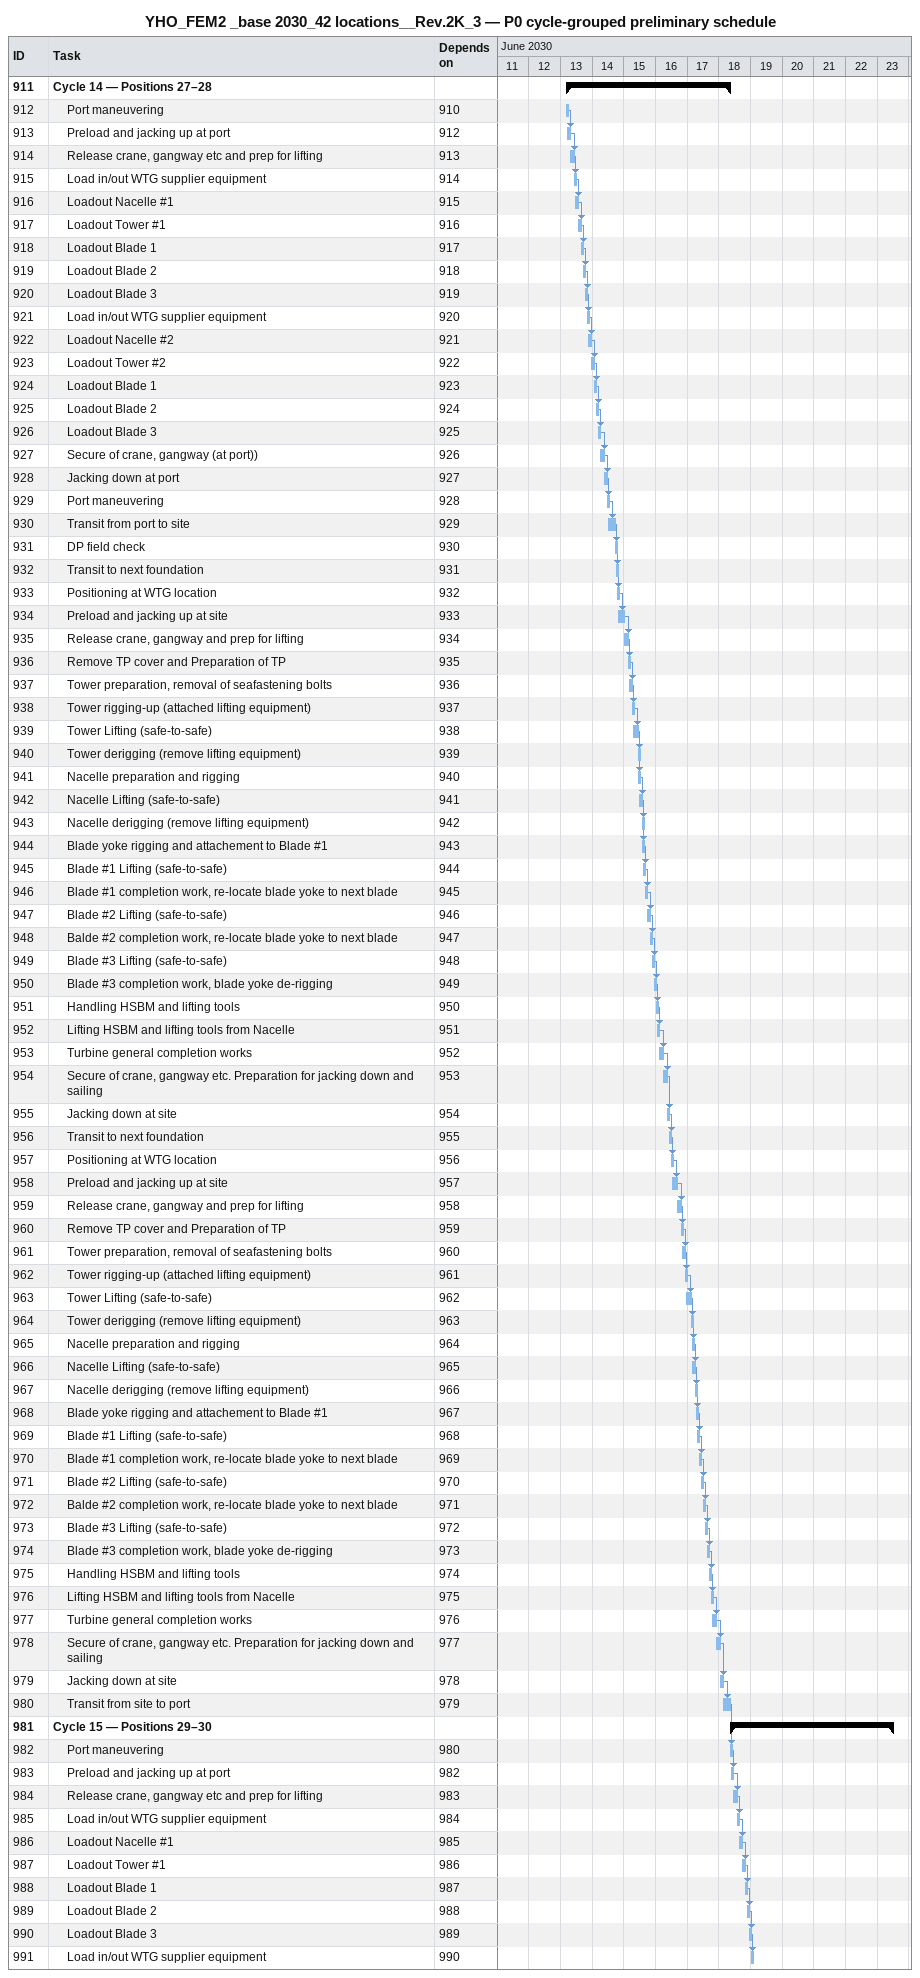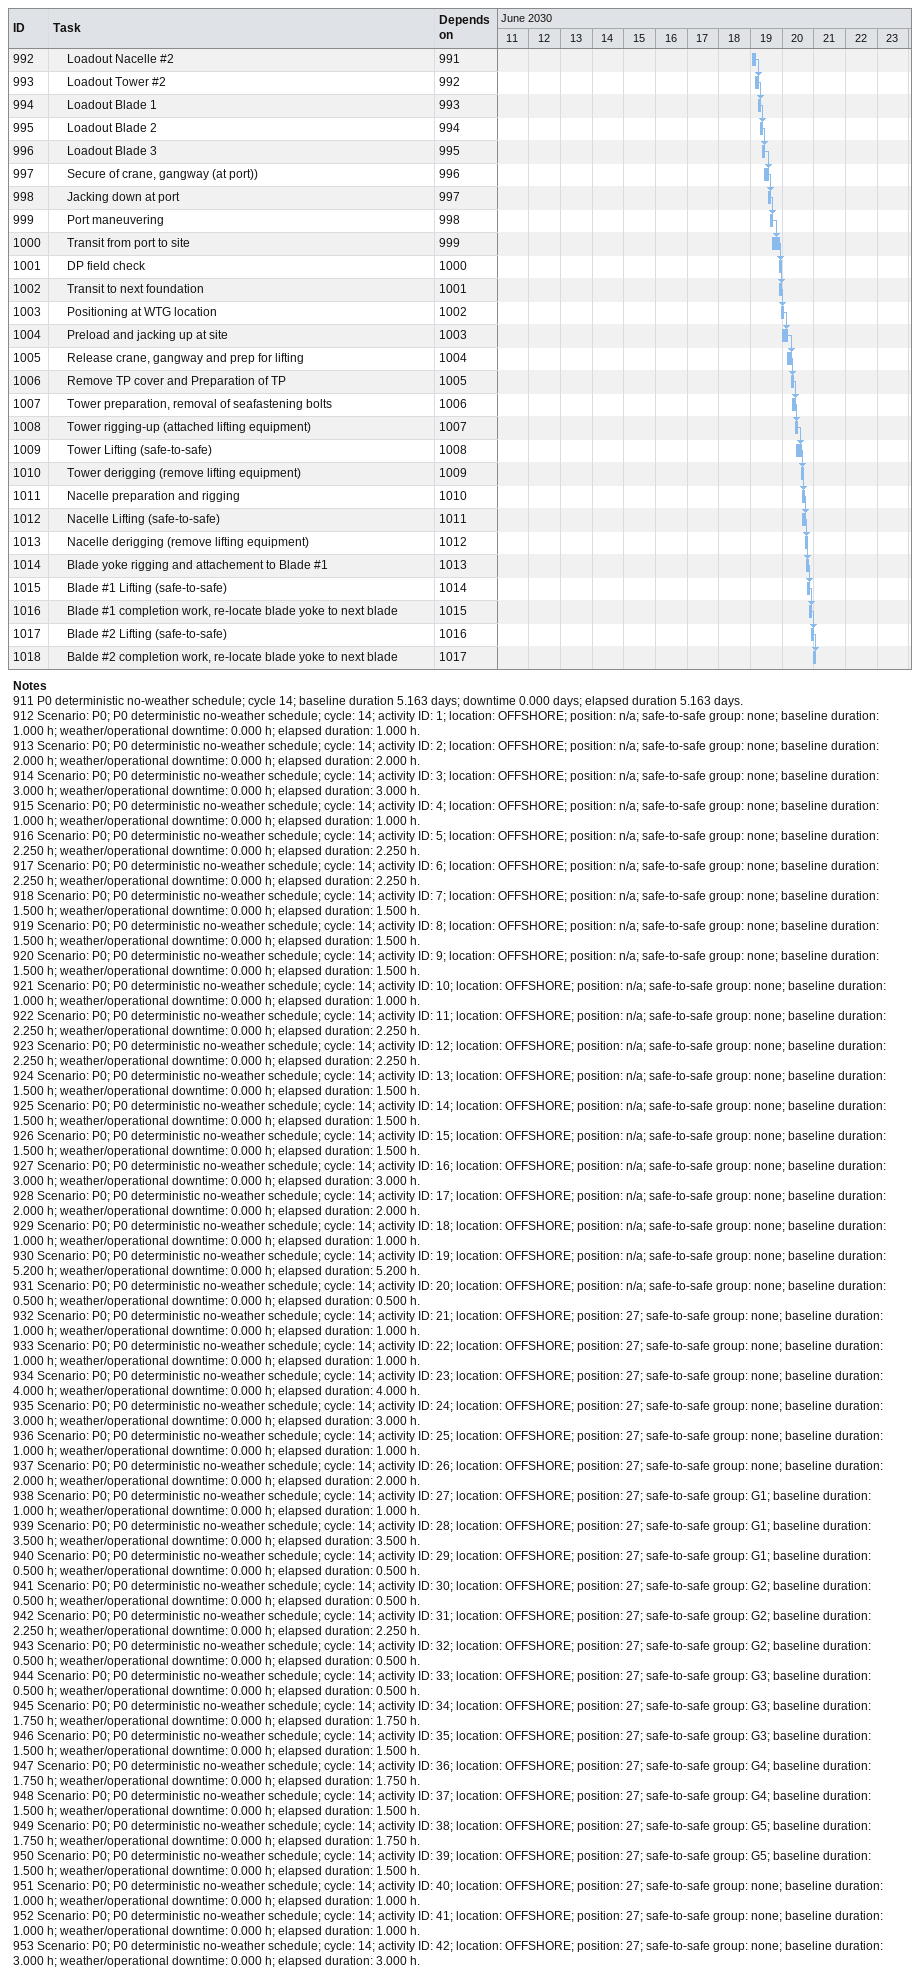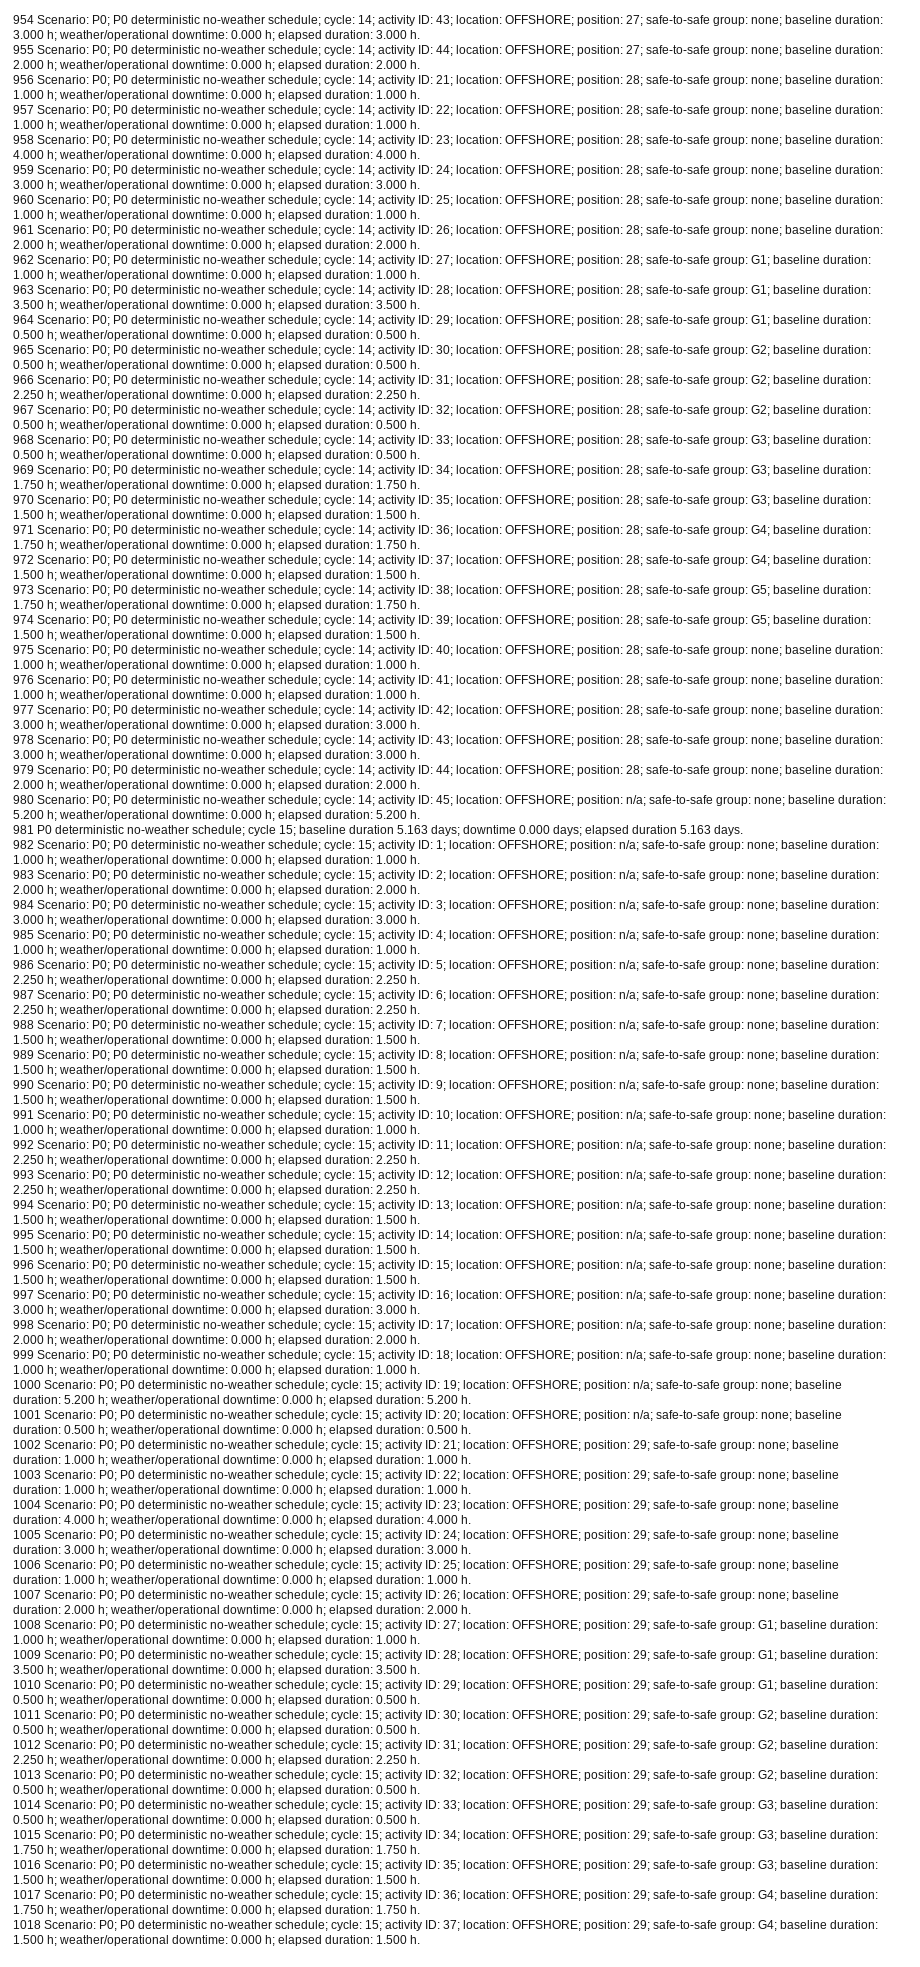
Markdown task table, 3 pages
YHO_FEM2 _base 2030_42 locations__Rev.2K_3 — P0 cycle-grouped preliminary schedule

| ID | Level | Task | Start | Finish | Predecessors |
|---|---|---|---|---|---|
| 911 | 1 | **Cycle 14 — Positions 27–28** | 2030-06-13 | 2030-06-18 |  |
| 912 | 2 | Port maneuvering | 2030-06-13 | 2030-06-13 | 910 |
| 913 | 2 | Preload and jacking up at port | 2030-06-13 | 2030-06-13 | 912 |
| 914 | 2 | Release crane, gangway etc and prep for lifting | 2030-06-13 | 2030-06-13 | 913 |
| 915 | 2 | Load in/out WTG supplier equipment | 2030-06-13 | 2030-06-13 | 914 |
| 916 | 2 | Loadout Nacelle #1 | 2030-06-13 | 2030-06-13 | 915 |
| 917 | 2 | Loadout Tower #1 | 2030-06-13 | 2030-06-13 | 916 |
| 918 | 2 | Loadout Blade 1 | 2030-06-13 | 2030-06-13 | 917 |
| 919 | 2 | Loadout Blade 2 | 2030-06-13 | 2030-06-13 | 918 |
| 920 | 2 | Loadout Blade 3 | 2030-06-13 | 2030-06-13 | 919 |
| 921 | 2 | Load in/out WTG supplier equipment | 2030-06-13 | 2030-06-13 | 920 |
| 922 | 2 | Loadout Nacelle #2 | 2030-06-13 | 2030-06-13 | 921 |
| 923 | 2 | Loadout Tower #2 | 2030-06-13 | 2030-06-14 | 922 |
| 924 | 2 | Loadout Blade 1 | 2030-06-14 | 2030-06-14 | 923 |
| 925 | 2 | Loadout Blade 2 | 2030-06-14 | 2030-06-14 | 924 |
| 926 | 2 | Loadout Blade 3 | 2030-06-14 | 2030-06-14 | 925 |
| 927 | 2 | Secure of crane, gangway (at port)) | 2030-06-14 | 2030-06-14 | 926 |
| 928 | 2 | Jacking down at port | 2030-06-14 | 2030-06-14 | 927 |
| 929 | 2 | Port maneuvering | 2030-06-14 | 2030-06-14 | 928 |
| 930 | 2 | Transit from port to site | 2030-06-14 | 2030-06-14 | 929 |
| 931 | 2 | DP field check | 2030-06-14 | 2030-06-14 | 930 |
| 932 | 2 | Transit to next foundation | 2030-06-14 | 2030-06-14 | 931 |
| 933 | 2 | Positioning at WTG location | 2030-06-14 | 2030-06-14 | 932 |
| 934 | 2 | Preload and jacking up at site | 2030-06-14 | 2030-06-15 | 933 |
| 935 | 2 | Release crane, gangway and prep for lifting | 2030-06-15 | 2030-06-15 | 934 |
| 936 | 2 | Remove TP cover and Preparation of TP | 2030-06-15 | 2030-06-15 | 935 |
| 937 | 2 | Tower preparation, removal of seafastening bolts | 2030-06-15 | 2030-06-15 | 936 |
| 938 | 2 | Tower rigging-up (attached lifting equipment) | 2030-06-15 | 2030-06-15 | 937 |
| 939 | 2 | Tower Lifting (safe-to-safe) | 2030-06-15 | 2030-06-15 | 938 |
| 940 | 2 | Tower derigging (remove lifting equipment) | 2030-06-15 | 2030-06-15 | 939 |
| 941 | 2 | Nacelle preparation and rigging | 2030-06-15 | 2030-06-15 | 940 |
| 942 | 2 | Nacelle Lifting (safe-to-safe) | 2030-06-15 | 2030-06-15 | 941 |
| 943 | 2 | Nacelle derigging (remove lifting equipment) | 2030-06-15 | 2030-06-15 | 942 |
| 944 | 2 | Blade yoke rigging and attachement to Blade #1 | 2030-06-15 | 2030-06-15 | 943 |
| 945 | 2 | Blade #1 Lifting (safe-to-safe) | 2030-06-15 | 2030-06-15 | 944 |
| 946 | 2 | Blade #1 completion work, re-locate blade yoke to next blade | 2030-06-15 | 2030-06-15 | 945 |
| 947 | 2 | Blade #2 Lifting (safe-to-safe) | 2030-06-15 | 2030-06-15 | 946 |
| 948 | 2 | Balde #2 completion work, re-locate blade yoke to next blade | 2030-06-15 | 2030-06-15 | 947 |
| 949 | 2 | Blade #3 Lifting (safe-to-safe) | 2030-06-15 | 2030-06-15 | 948 |
| 950 | 2 | Blade #3 completion work, blade yoke de-rigging | 2030-06-15 | 2030-06-16 | 949 |
| 951 | 2 | Handling HSBM and lifting tools | 2030-06-16 | 2030-06-16 | 950 |
| 952 | 2 | Lifting HSBM and lifting tools from Nacelle | 2030-06-16 | 2030-06-16 | 951 |
| 953 | 2 | Turbine general completion works | 2030-06-16 | 2030-06-16 | 952 |
| 954 | 2 | Secure of crane, gangway etc. Preparation for jacking down and sailing | 2030-06-16 | 2030-06-16 | 953 |
| 955 | 2 | Jacking down at site | 2030-06-16 | 2030-06-16 | 954 |
| 956 | 2 | Transit to next foundation | 2030-06-16 | 2030-06-16 | 955 |
| 957 | 2 | Positioning at WTG location | 2030-06-16 | 2030-06-16 | 956 |
| 958 | 2 | Preload and jacking up at site | 2030-06-16 | 2030-06-16 | 957 |
| 959 | 2 | Release crane, gangway and prep for lifting | 2030-06-16 | 2030-06-16 | 958 |
| 960 | 2 | Remove TP cover and Preparation of TP | 2030-06-16 | 2030-06-16 | 959 |
| 961 | 2 | Tower preparation, removal of seafastening bolts | 2030-06-16 | 2030-06-16 | 960 |
| 962 | 2 | Tower rigging-up (attached lifting equipment) | 2030-06-16 | 2030-06-16 | 961 |
| 963 | 2 | Tower Lifting (safe-to-safe) | 2030-06-16 | 2030-06-17 | 962 |
| 964 | 2 | Tower derigging (remove lifting equipment) | 2030-06-17 | 2030-06-17 | 963 |
| 965 | 2 | Nacelle preparation and rigging | 2030-06-17 | 2030-06-17 | 964 |
| 966 | 2 | Nacelle Lifting (safe-to-safe) | 2030-06-17 | 2030-06-17 | 965 |
| 967 | 2 | Nacelle derigging (remove lifting equipment) | 2030-06-17 | 2030-06-17 | 966 |
| 968 | 2 | Blade yoke rigging and attachement to Blade #1 | 2030-06-17 | 2030-06-17 | 967 |
| 969 | 2 | Blade #1 Lifting (safe-to-safe) | 2030-06-17 | 2030-06-17 | 968 |
| 970 | 2 | Blade #1 completion work, re-locate blade yoke to next blade | 2030-06-17 | 2030-06-17 | 969 |
| 971 | 2 | Blade #2 Lifting (safe-to-safe) | 2030-06-17 | 2030-06-17 | 970 |
| 972 | 2 | Balde #2 completion work, re-locate blade yoke to next blade | 2030-06-17 | 2030-06-17 | 971 |
| 973 | 2 | Blade #3 Lifting (safe-to-safe) | 2030-06-17 | 2030-06-17 | 972 |
| 974 | 2 | Blade #3 completion work, blade yoke de-rigging | 2030-06-17 | 2030-06-17 | 973 |
| 975 | 2 | Handling HSBM and lifting tools | 2030-06-17 | 2030-06-17 | 974 |
| 976 | 2 | Lifting HSBM and lifting tools from Nacelle | 2030-06-17 | 2030-06-17 | 975 |
| 977 | 2 | Turbine general completion works | 2030-06-17 | 2030-06-17 | 976 |
| 978 | 2 | Secure of crane, gangway etc. Preparation for jacking down and sailing | 2030-06-17 | 2030-06-18 | 977 |
| 979 | 2 | Jacking down at site | 2030-06-18 | 2030-06-18 | 978 |
| 980 | 2 | Transit from site to port | 2030-06-18 | 2030-06-18 | 979 |
| 981 | 1 | **Cycle 15 — Positions 29–30** | 2030-06-18 | 2030-06-23 |  |
| 982 | 2 | Port maneuvering | 2030-06-18 | 2030-06-18 | 980 |
| 983 | 2 | Preload and jacking up at port | 2030-06-18 | 2030-06-18 | 982 |
| 984 | 2 | Release crane, gangway etc and prep for lifting | 2030-06-18 | 2030-06-18 | 983 |
| 985 | 2 | Load in/out WTG supplier equipment | 2030-06-18 | 2030-06-18 | 984 |
| 986 | 2 | Loadout Nacelle #1 | 2030-06-18 | 2030-06-18 | 985 |
| 987 | 2 | Loadout Tower #1 | 2030-06-18 | 2030-06-18 | 986 |
| 988 | 2 | Loadout Blade 1 | 2030-06-18 | 2030-06-18 | 987 |
| 989 | 2 | Loadout Blade 2 | 2030-06-18 | 2030-06-18 | 988 |
| 990 | 2 | Loadout Blade 3 | 2030-06-18 | 2030-06-19 | 989 |
| 991 | 2 | Load in/out WTG supplier equipment | 2030-06-19 | 2030-06-19 | 990 |
| 992 | 2 | Loadout Nacelle #2 | 2030-06-19 | 2030-06-19 | 991 |
| 993 | 2 | Loadout Tower #2 | 2030-06-19 | 2030-06-19 | 992 |
| 994 | 2 | Loadout Blade 1 | 2030-06-19 | 2030-06-19 | 993 |
| 995 | 2 | Loadout Blade 2 | 2030-06-19 | 2030-06-19 | 994 |
| 996 | 2 | Loadout Blade 3 | 2030-06-19 | 2030-06-19 | 995 |
| 997 | 2 | Secure of crane, gangway (at port)) | 2030-06-19 | 2030-06-19 | 996 |
| 998 | 2 | Jacking down at port | 2030-06-19 | 2030-06-19 | 997 |
| 999 | 2 | Port maneuvering | 2030-06-19 | 2030-06-19 | 998 |
| 1000 | 2 | Transit from port to site | 2030-06-19 | 2030-06-19 | 999 |
| 1001 | 2 | DP field check | 2030-06-19 | 2030-06-19 | 1000 |
| 1002 | 2 | Transit to next foundation | 2030-06-19 | 2030-06-19 | 1001 |
| 1003 | 2 | Positioning at WTG location | 2030-06-19 | 2030-06-20 | 1002 |
| 1004 | 2 | Preload and jacking up at site | 2030-06-20 | 2030-06-20 | 1003 |
| 1005 | 2 | Release crane, gangway and prep for lifting | 2030-06-20 | 2030-06-20 | 1004 |
| 1006 | 2 | Remove TP cover and Preparation of TP | 2030-06-20 | 2030-06-20 | 1005 |
| 1007 | 2 | Tower preparation, removal of seafastening bolts | 2030-06-20 | 2030-06-20 | 1006 |
| 1008 | 2 | Tower rigging-up (attached lifting equipment) | 2030-06-20 | 2030-06-20 | 1007 |
| 1009 | 2 | Tower Lifting (safe-to-safe) | 2030-06-20 | 2030-06-20 | 1008 |
| 1010 | 2 | Tower derigging (remove lifting equipment) | 2030-06-20 | 2030-06-20 | 1009 |
| 1011 | 2 | Nacelle preparation and rigging | 2030-06-20 | 2030-06-20 | 1010 |
| 1012 | 2 | Nacelle Lifting (safe-to-safe) | 2030-06-20 | 2030-06-20 | 1011 |
| 1013 | 2 | Nacelle derigging (remove lifting equipment) | 2030-06-20 | 2030-06-20 | 1012 |
| 1014 | 2 | Blade yoke rigging and attachement to Blade #1 | 2030-06-20 | 2030-06-20 | 1013 |
| 1015 | 2 | Blade #1 Lifting (safe-to-safe) | 2030-06-20 | 2030-06-20 | 1014 |
| 1016 | 2 | Blade #1 completion work, re-locate blade yoke to next blade | 2030-06-20 | 2030-06-20 | 1015 |
| 1017 | 2 | Blade #2 Lifting (safe-to-safe) | 2030-06-20 | 2030-06-21 | 1016 |
| 1018 | 2 | Balde #2 completion work, re-locate blade yoke to next blade | 2030-06-21 | 2030-06-21 | 1017 |

Notes
- 911: P0 deterministic no-weather schedule; cycle 14; baseline duration 5.163 days; downtime 0.000 days; elapsed duration 5.163 days.
- 912: Scenario: P0; P0 deterministic no-weather schedule; cycle: 14; activity ID: 1; location: OFFSHORE; position: n/a; safe-to-safe group: none; baseline duration: 1.000 h; weather/operational downtime: 0.000 h; elapsed duration: 1.000 h.
- 913: Scenario: P0; P0 deterministic no-weather schedule; cycle: 14; activity ID: 2; location: OFFSHORE; position: n/a; safe-to-safe group: none; baseline duration: 2.000 h; weather/operational downtime: 0.000 h; elapsed duration: 2.000 h.
- 914: Scenario: P0; P0 deterministic no-weather schedule; cycle: 14; activity ID: 3; location: OFFSHORE; position: n/a; safe-to-safe group: none; baseline duration: 3.000 h; weather/operational downtime: 0.000 h; elapsed duration: 3.000 h.
- 915: Scenario: P0; P0 deterministic no-weather schedule; cycle: 14; activity ID: 4; location: OFFSHORE; position: n/a; safe-to-safe group: none; baseline duration: 1.000 h; weather/operational downtime: 0.000 h; elapsed duration: 1.000 h.
- 916: Scenario: P0; P0 deterministic no-weather schedule; cycle: 14; activity ID: 5; location: OFFSHORE; position: n/a; safe-to-safe group: none; baseline duration: 2.250 h; weather/operational downtime: 0.000 h; elapsed duration: 2.250 h.
- 917: Scenario: P0; P0 deterministic no-weather schedule; cycle: 14; activity ID: 6; location: OFFSHORE; position: n/a; safe-to-safe group: none; baseline duration: 2.250 h; weather/operational downtime: 0.000 h; elapsed duration: 2.250 h.
- 918: Scenario: P0; P0 deterministic no-weather schedule; cycle: 14; activity ID: 7; location: OFFSHORE; position: n/a; safe-to-safe group: none; baseline duration: 1.500 h; weather/operational downtime: 0.000 h; elapsed duration: 1.500 h.
- 919: Scenario: P0; P0 deterministic no-weather schedule; cycle: 14; activity ID: 8; location: OFFSHORE; position: n/a; safe-to-safe group: none; baseline duration: 1.500 h; weather/operational downtime: 0.000 h; elapsed duration: 1.500 h.
- 920: Scenario: P0; P0 deterministic no-weather schedule; cycle: 14; activity ID: 9; location: OFFSHORE; position: n/a; safe-to-safe group: none; baseline duration: 1.500 h; weather/operational downtime: 0.000 h; elapsed duration: 1.500 h.
- 921: Scenario: P0; P0 deterministic no-weather schedule; cycle: 14; activity ID: 10; location: OFFSHORE; position: n/a; safe-to-safe group: none; baseline duration: 1.000 h; weather/operational downtime: 0.000 h; elapsed duration: 1.000 h.
- 922: Scenario: P0; P0 deterministic no-weather schedule; cycle: 14; activity ID: 11; location: OFFSHORE; position: n/a; safe-to-safe group: none; baseline duration: 2.250 h; weather/operational downtime: 0.000 h; elapsed duration: 2.250 h.
- 923: Scenario: P0; P0 deterministic no-weather schedule; cycle: 14; activity ID: 12; location: OFFSHORE; position: n/a; safe-to-safe group: none; baseline duration: 2.250 h; weather/operational downtime: 0.000 h; elapsed duration: 2.250 h.
- 924: Scenario: P0; P0 deterministic no-weather schedule; cycle: 14; activity ID: 13; location: OFFSHORE; position: n/a; safe-to-safe group: none; baseline duration: 1.500 h; weather/operational downtime: 0.000 h; elapsed duration: 1.500 h.
- 925: Scenario: P0; P0 deterministic no-weather schedule; cycle: 14; activity ID: 14; location: OFFSHORE; position: n/a; safe-to-safe group: none; baseline duration: 1.500 h; weather/operational downtime: 0.000 h; elapsed duration: 1.500 h.
- 926: Scenario: P0; P0 deterministic no-weather schedule; cycle: 14; activity ID: 15; location: OFFSHORE; position: n/a; safe-to-safe group: none; baseline duration: 1.500 h; weather/operational downtime: 0.000 h; elapsed duration: 1.500 h.
- 927: Scenario: P0; P0 deterministic no-weather schedule; cycle: 14; activity ID: 16; location: OFFSHORE; position: n/a; safe-to-safe group: none; baseline duration: 3.000 h; weather/operational downtime: 0.000 h; elapsed duration: 3.000 h.
- 928: Scenario: P0; P0 deterministic no-weather schedule; cycle: 14; activity ID: 17; location: OFFSHORE; position: n/a; safe-to-safe group: none; baseline duration: 2.000 h; weather/operational downtime: 0.000 h; elapsed duration: 2.000 h.
- 929: Scenario: P0; P0 deterministic no-weather schedule; cycle: 14; activity ID: 18; location: OFFSHORE; position: n/a; safe-to-safe group: none; baseline duration: 1.000 h; weather/operational downtime: 0.000 h; elapsed duration: 1.000 h.
- 930: Scenario: P0; P0 deterministic no-weather schedule; cycle: 14; activity ID: 19; location: OFFSHORE; position: n/a; safe-to-safe group: none; baseline duration: 5.200 h; weather/operational downtime: 0.000 h; elapsed duration: 5.200 h.
- 931: Scenario: P0; P0 deterministic no-weather schedule; cycle: 14; activity ID: 20; location: OFFSHORE; position: n/a; safe-to-safe group: none; baseline duration: 0.500 h; weather/operational downtime: 0.000 h; elapsed duration: 0.500 h.
- 932: Scenario: P0; P0 deterministic no-weather schedule; cycle: 14; activity ID: 21; location: OFFSHORE; position: 27; safe-to-safe group: none; baseline duration: 1.000 h; weather/operational downtime: 0.000 h; elapsed duration: 1.000 h.
- 933: Scenario: P0; P0 deterministic no-weather schedule; cycle: 14; activity ID: 22; location: OFFSHORE; position: 27; safe-to-safe group: none; baseline duration: 1.000 h; weather/operational downtime: 0.000 h; elapsed duration: 1.000 h.
- 934: Scenario: P0; P0 deterministic no-weather schedule; cycle: 14; activity ID: 23; location: OFFSHORE; position: 27; safe-to-safe group: none; baseline duration: 4.000 h; weather/operational downtime: 0.000 h; elapsed duration: 4.000 h.
- 935: Scenario: P0; P0 deterministic no-weather schedule; cycle: 14; activity ID: 24; location: OFFSHORE; position: 27; safe-to-safe group: none; baseline duration: 3.000 h; weather/operational downtime: 0.000 h; elapsed duration: 3.000 h.
- 936: Scenario: P0; P0 deterministic no-weather schedule; cycle: 14; activity ID: 25; location: OFFSHORE; position: 27; safe-to-safe group: none; baseline duration: 1.000 h; weather/operational downtime: 0.000 h; elapsed duration: 1.000 h.
- 937: Scenario: P0; P0 deterministic no-weather schedule; cycle: 14; activity ID: 26; location: OFFSHORE; position: 27; safe-to-safe group: none; baseline duration: 2.000 h; weather/operational downtime: 0.000 h; elapsed duration: 2.000 h.
- 938: Scenario: P0; P0 deterministic no-weather schedule; cycle: 14; activity ID: 27; location: OFFSHORE; position: 27; safe-to-safe group: G1; baseline duration: 1.000 h; weather/operational downtime: 0.000 h; elapsed duration: 1.000 h.
- 939: Scenario: P0; P0 deterministic no-weather schedule; cycle: 14; activity ID: 28; location: OFFSHORE; position: 27; safe-to-safe group: G1; baseline duration: 3.500 h; weather/operational downtime: 0.000 h; elapsed duration: 3.500 h.
- 940: Scenario: P0; P0 deterministic no-weather schedule; cycle: 14; activity ID: 29; location: OFFSHORE; position: 27; safe-to-safe group: G1; baseline duration: 0.500 h; weather/operational downtime: 0.000 h; elapsed duration: 0.500 h.
- 941: Scenario: P0; P0 deterministic no-weather schedule; cycle: 14; activity ID: 30; location: OFFSHORE; position: 27; safe-to-safe group: G2; baseline duration: 0.500 h; weather/operational downtime: 0.000 h; elapsed duration: 0.500 h.
- 942: Scenario: P0; P0 deterministic no-weather schedule; cycle: 14; activity ID: 31; location: OFFSHORE; position: 27; safe-to-safe group: G2; baseline duration: 2.250 h; weather/operational downtime: 0.000 h; elapsed duration: 2.250 h.
- 943: Scenario: P0; P0 deterministic no-weather schedule; cycle: 14; activity ID: 32; location: OFFSHORE; position: 27; safe-to-safe group: G2; baseline duration: 0.500 h; weather/operational downtime: 0.000 h; elapsed duration: 0.500 h.
- 944: Scenario: P0; P0 deterministic no-weather schedule; cycle: 14; activity ID: 33; location: OFFSHORE; position: 27; safe-to-safe group: G3; baseline duration: 0.500 h; weather/operational downtime: 0.000 h; elapsed duration: 0.500 h.
- 945: Scenario: P0; P0 deterministic no-weather schedule; cycle: 14; activity ID: 34; location: OFFSHORE; position: 27; safe-to-safe group: G3; baseline duration: 1.750 h; weather/operational downtime: 0.000 h; elapsed duration: 1.750 h.
- 946: Scenario: P0; P0 deterministic no-weather schedule; cycle: 14; activity ID: 35; location: OFFSHORE; position: 27; safe-to-safe group: G3; baseline duration: 1.500 h; weather/operational downtime: 0.000 h; elapsed duration: 1.500 h.
- 947: Scenario: P0; P0 deterministic no-weather schedule; cycle: 14; activity ID: 36; location: OFFSHORE; position: 27; safe-to-safe group: G4; baseline duration: 1.750 h; weather/operational downtime: 0.000 h; elapsed duration: 1.750 h.
- 948: Scenario: P0; P0 deterministic no-weather schedule; cycle: 14; activity ID: 37; location: OFFSHORE; position: 27; safe-to-safe group: G4; baseline duration: 1.500 h; weather/operational downtime: 0.000 h; elapsed duration: 1.500 h.
- 949: Scenario: P0; P0 deterministic no-weather schedule; cycle: 14; activity ID: 38; location: OFFSHORE; position: 27; safe-to-safe group: G5; baseline duration: 1.750 h; weather/operational downtime: 0.000 h; elapsed duration: 1.750 h.
- 950: Scenario: P0; P0 deterministic no-weather schedule; cycle: 14; activity ID: 39; location: OFFSHORE; position: 27; safe-to-safe group: G5; baseline duration: 1.500 h; weather/operational downtime: 0.000 h; elapsed duration: 1.500 h.
- 951: Scenario: P0; P0 deterministic no-weather schedule; cycle: 14; activity ID: 40; location: OFFSHORE; position: 27; safe-to-safe group: none; baseline duration: 1.000 h; weather/operational downtime: 0.000 h; elapsed duration: 1.000 h.
- 952: Scenario: P0; P0 deterministic no-weather schedule; cycle: 14; activity ID: 41; location: OFFSHORE; position: 27; safe-to-safe group: none; baseline duration: 1.000 h; weather/operational downtime: 0.000 h; elapsed duration: 1.000 h.
- 953: Scenario: P0; P0 deterministic no-weather schedule; cycle: 14; activity ID: 42; location: OFFSHORE; position: 27; safe-to-safe group: none; baseline duration: 3.000 h; weather/operational downtime: 0.000 h; elapsed duration: 3.000 h.
- 954: Scenario: P0; P0 deterministic no-weather schedule; cycle: 14; activity ID: 43; location: OFFSHORE; position: 27; safe-to-safe group: none; baseline duration: 3.000 h; weather/operational downtime: 0.000 h; elapsed duration: 3.000 h.
- 955: Scenario: P0; P0 deterministic no-weather schedule; cycle: 14; activity ID: 44; location: OFFSHORE; position: 27; safe-to-safe group: none; baseline duration: 2.000 h; weather/operational downtime: 0.000 h; elapsed duration: 2.000 h.
- 956: Scenario: P0; P0 deterministic no-weather schedule; cycle: 14; activity ID: 21; location: OFFSHORE; position: 28; safe-to-safe group: none; baseline duration: 1.000 h; weather/operational downtime: 0.000 h; elapsed duration: 1.000 h.
- 957: Scenario: P0; P0 deterministic no-weather schedule; cycle: 14; activity ID: 22; location: OFFSHORE; position: 28; safe-to-safe group: none; baseline duration: 1.000 h; weather/operational downtime: 0.000 h; elapsed duration: 1.000 h.
- 958: Scenario: P0; P0 deterministic no-weather schedule; cycle: 14; activity ID: 23; location: OFFSHORE; position: 28; safe-to-safe group: none; baseline duration: 4.000 h; weather/operational downtime: 0.000 h; elapsed duration: 4.000 h.
- 959: Scenario: P0; P0 deterministic no-weather schedule; cycle: 14; activity ID: 24; location: OFFSHORE; position: 28; safe-to-safe group: none; baseline duration: 3.000 h; weather/operational downtime: 0.000 h; elapsed duration: 3.000 h.
- 960: Scenario: P0; P0 deterministic no-weather schedule; cycle: 14; activity ID: 25; location: OFFSHORE; position: 28; safe-to-safe group: none; baseline duration: 1.000 h; weather/operational downtime: 0.000 h; elapsed duration: 1.000 h.
- 961: Scenario: P0; P0 deterministic no-weather schedule; cycle: 14; activity ID: 26; location: OFFSHORE; position: 28; safe-to-safe group: none; baseline duration: 2.000 h; weather/operational downtime: 0.000 h; elapsed duration: 2.000 h.
- 962: Scenario: P0; P0 deterministic no-weather schedule; cycle: 14; activity ID: 27; location: OFFSHORE; position: 28; safe-to-safe group: G1; baseline duration: 1.000 h; weather/operational downtime: 0.000 h; elapsed duration: 1.000 h.
- 963: Scenario: P0; P0 deterministic no-weather schedule; cycle: 14; activity ID: 28; location: OFFSHORE; position: 28; safe-to-safe group: G1; baseline duration: 3.500 h; weather/operational downtime: 0.000 h; elapsed duration: 3.500 h.
- 964: Scenario: P0; P0 deterministic no-weather schedule; cycle: 14; activity ID: 29; location: OFFSHORE; position: 28; safe-to-safe group: G1; baseline duration: 0.500 h; weather/operational downtime: 0.000 h; elapsed duration: 0.500 h.
- 965: Scenario: P0; P0 deterministic no-weather schedule; cycle: 14; activity ID: 30; location: OFFSHORE; position: 28; safe-to-safe group: G2; baseline duration: 0.500 h; weather/operational downtime: 0.000 h; elapsed duration: 0.500 h.
- 966: Scenario: P0; P0 deterministic no-weather schedule; cycle: 14; activity ID: 31; location: OFFSHORE; position: 28; safe-to-safe group: G2; baseline duration: 2.250 h; weather/operational downtime: 0.000 h; elapsed duration: 2.250 h.
- 967: Scenario: P0; P0 deterministic no-weather schedule; cycle: 14; activity ID: 32; location: OFFSHORE; position: 28; safe-to-safe group: G2; baseline duration: 0.500 h; weather/operational downtime: 0.000 h; elapsed duration: 0.500 h.
- 968: Scenario: P0; P0 deterministic no-weather schedule; cycle: 14; activity ID: 33; location: OFFSHORE; position: 28; safe-to-safe group: G3; baseline duration: 0.500 h; weather/operational downtime: 0.000 h; elapsed duration: 0.500 h.
- 969: Scenario: P0; P0 deterministic no-weather schedule; cycle: 14; activity ID: 34; location: OFFSHORE; position: 28; safe-to-safe group: G3; baseline duration: 1.750 h; weather/operational downtime: 0.000 h; elapsed duration: 1.750 h.
- 970: Scenario: P0; P0 deterministic no-weather schedule; cycle: 14; activity ID: 35; location: OFFSHORE; position: 28; safe-to-safe group: G3; baseline duration: 1.500 h; weather/operational downtime: 0.000 h; elapsed duration: 1.500 h.
- 971: Scenario: P0; P0 deterministic no-weather schedule; cycle: 14; activity ID: 36; location: OFFSHORE; position: 28; safe-to-safe group: G4; baseline duration: 1.750 h; weather/operational downtime: 0.000 h; elapsed duration: 1.750 h.
- 972: Scenario: P0; P0 deterministic no-weather schedule; cycle: 14; activity ID: 37; location: OFFSHORE; position: 28; safe-to-safe group: G4; baseline duration: 1.500 h; weather/operational downtime: 0.000 h; elapsed duration: 1.500 h.
- 973: Scenario: P0; P0 deterministic no-weather schedule; cycle: 14; activity ID: 38; location: OFFSHORE; position: 28; safe-to-safe group: G5; baseline duration: 1.750 h; weather/operational downtime: 0.000 h; elapsed duration: 1.750 h.
- 974: Scenario: P0; P0 deterministic no-weather schedule; cycle: 14; activity ID: 39; location: OFFSHORE; position: 28; safe-to-safe group: G5; baseline duration: 1.500 h; weather/operational downtime: 0.000 h; elapsed duration: 1.500 h.
- 975: Scenario: P0; P0 deterministic no-weather schedule; cycle: 14; activity ID: 40; location: OFFSHORE; position: 28; safe-to-safe group: none; baseline duration: 1.000 h; weather/operational downtime: 0.000 h; elapsed duration: 1.000 h.
- 976: Scenario: P0; P0 deterministic no-weather schedule; cycle: 14; activity ID: 41; location: OFFSHORE; position: 28; safe-to-safe group: none; baseline duration: 1.000 h; weather/operational downtime: 0.000 h; elapsed duration: 1.000 h.
- 977: Scenario: P0; P0 deterministic no-weather schedule; cycle: 14; activity ID: 42; location: OFFSHORE; position: 28; safe-to-safe group: none; baseline duration: 3.000 h; weather/operational downtime: 0.000 h; elapsed duration: 3.000 h.
- 978: Scenario: P0; P0 deterministic no-weather schedule; cycle: 14; activity ID: 43; location: OFFSHORE; position: 28; safe-to-safe group: none; baseline duration: 3.000 h; weather/operational downtime: 0.000 h; elapsed duration: 3.000 h.
- 979: Scenario: P0; P0 deterministic no-weather schedule; cycle: 14; activity ID: 44; location: OFFSHORE; position: 28; safe-to-safe group: none; baseline duration: 2.000 h; weather/operational downtime: 0.000 h; elapsed duration: 2.000 h.
- 980: Scenario: P0; P0 deterministic no-weather schedule; cycle: 14; activity ID: 45; location: OFFSHORE; position: n/a; safe-to-safe group: none; baseline duration: 5.200 h; weather/operational downtime: 0.000 h; elapsed duration: 5.200 h.
- 981: P0 deterministic no-weather schedule; cycle 15; baseline duration 5.163 days; downtime 0.000 days; elapsed duration 5.163 days.
- 982: Scenario: P0; P0 deterministic no-weather schedule; cycle: 15; activity ID: 1; location: OFFSHORE; position: n/a; safe-to-safe group: none; baseline duration: 1.000 h; weather/operational downtime: 0.000 h; elapsed duration: 1.000 h.
- 983: Scenario: P0; P0 deterministic no-weather schedule; cycle: 15; activity ID: 2; location: OFFSHORE; position: n/a; safe-to-safe group: none; baseline duration: 2.000 h; weather/operational downtime: 0.000 h; elapsed duration: 2.000 h.
- 984: Scenario: P0; P0 deterministic no-weather schedule; cycle: 15; activity ID: 3; location: OFFSHORE; position: n/a; safe-to-safe group: none; baseline duration: 3.000 h; weather/operational downtime: 0.000 h; elapsed duration: 3.000 h.
- 985: Scenario: P0; P0 deterministic no-weather schedule; cycle: 15; activity ID: 4; location: OFFSHORE; position: n/a; safe-to-safe group: none; baseline duration: 1.000 h; weather/operational downtime: 0.000 h; elapsed duration: 1.000 h.
- 986: Scenario: P0; P0 deterministic no-weather schedule; cycle: 15; activity ID: 5; location: OFFSHORE; position: n/a; safe-to-safe group: none; baseline duration: 2.250 h; weather/operational downtime: 0.000 h; elapsed duration: 2.250 h.
- 987: Scenario: P0; P0 deterministic no-weather schedule; cycle: 15; activity ID: 6; location: OFFSHORE; position: n/a; safe-to-safe group: none; baseline duration: 2.250 h; weather/operational downtime: 0.000 h; elapsed duration: 2.250 h.
- 988: Scenario: P0; P0 deterministic no-weather schedule; cycle: 15; activity ID: 7; location: OFFSHORE; position: n/a; safe-to-safe group: none; baseline duration: 1.500 h; weather/operational downtime: 0.000 h; elapsed duration: 1.500 h.
- 989: Scenario: P0; P0 deterministic no-weather schedule; cycle: 15; activity ID: 8; location: OFFSHORE; position: n/a; safe-to-safe group: none; baseline duration: 1.500 h; weather/operational downtime: 0.000 h; elapsed duration: 1.500 h.
- 990: Scenario: P0; P0 deterministic no-weather schedule; cycle: 15; activity ID: 9; location: OFFSHORE; position: n/a; safe-to-safe group: none; baseline duration: 1.500 h; weather/operational downtime: 0.000 h; elapsed duration: 1.500 h.
- 991: Scenario: P0; P0 deterministic no-weather schedule; cycle: 15; activity ID: 10; location: OFFSHORE; position: n/a; safe-to-safe group: none; baseline duration: 1.000 h; weather/operational downtime: 0.000 h; elapsed duration: 1.000 h.
- 992: Scenario: P0; P0 deterministic no-weather schedule; cycle: 15; activity ID: 11; location: OFFSHORE; position: n/a; safe-to-safe group: none; baseline duration: 2.250 h; weather/operational downtime: 0.000 h; elapsed duration: 2.250 h.
- 993: Scenario: P0; P0 deterministic no-weather schedule; cycle: 15; activity ID: 12; location: OFFSHORE; position: n/a; safe-to-safe group: none; baseline duration: 2.250 h; weather/operational downtime: 0.000 h; elapsed duration: 2.250 h.
- 994: Scenario: P0; P0 deterministic no-weather schedule; cycle: 15; activity ID: 13; location: OFFSHORE; position: n/a; safe-to-safe group: none; baseline duration: 1.500 h; weather/operational downtime: 0.000 h; elapsed duration: 1.500 h.
- 995: Scenario: P0; P0 deterministic no-weather schedule; cycle: 15; activity ID: 14; location: OFFSHORE; position: n/a; safe-to-safe group: none; baseline duration: 1.500 h; weather/operational downtime: 0.000 h; elapsed duration: 1.500 h.
- 996: Scenario: P0; P0 deterministic no-weather schedule; cycle: 15; activity ID: 15; location: OFFSHORE; position: n/a; safe-to-safe group: none; baseline duration: 1.500 h; weather/operational downtime: 0.000 h; elapsed duration: 1.500 h.
- 997: Scenario: P0; P0 deterministic no-weather schedule; cycle: 15; activity ID: 16; location: OFFSHORE; position: n/a; safe-to-safe group: none; baseline duration: 3.000 h; weather/operational downtime: 0.000 h; elapsed duration: 3.000 h.
- 998: Scenario: P0; P0 deterministic no-weather schedule; cycle: 15; activity ID: 17; location: OFFSHORE; position: n/a; safe-to-safe group: none; baseline duration: 2.000 h; weather/operational downtime: 0.000 h; elapsed duration: 2.000 h.
- 999: Scenario: P0; P0 deterministic no-weather schedule; cycle: 15; activity ID: 18; location: OFFSHORE; position: n/a; safe-to-safe group: none; baseline duration: 1.000 h; weather/operational downtime: 0.000 h; elapsed duration: 1.000 h.
- 1000: Scenario: P0; P0 deterministic no-weather schedule; cycle: 15; activity ID: 19; location: OFFSHORE; position: n/a; safe-to-safe group: none; baseline duration: 5.200 h; weather/operational downtime: 0.000 h; elapsed duration: 5.200 h.
- 1001: Scenario: P0; P0 deterministic no-weather schedule; cycle: 15; activity ID: 20; location: OFFSHORE; position: n/a; safe-to-safe group: none; baseline duration: 0.500 h; weather/operational downtime: 0.000 h; elapsed duration: 0.500 h.
- 1002: Scenario: P0; P0 deterministic no-weather schedule; cycle: 15; activity ID: 21; location: OFFSHORE; position: 29; safe-to-safe group: none; baseline duration: 1.000 h; weather/operational downtime: 0.000 h; elapsed duration: 1.000 h.
- 1003: Scenario: P0; P0 deterministic no-weather schedule; cycle: 15; activity ID: 22; location: OFFSHORE; position: 29; safe-to-safe group: none; baseline duration: 1.000 h; weather/operational downtime: 0.000 h; elapsed duration: 1.000 h.
- 1004: Scenario: P0; P0 deterministic no-weather schedule; cycle: 15; activity ID: 23; location: OFFSHORE; position: 29; safe-to-safe group: none; baseline duration: 4.000 h; weather/operational downtime: 0.000 h; elapsed duration: 4.000 h.
- 1005: Scenario: P0; P0 deterministic no-weather schedule; cycle: 15; activity ID: 24; location: OFFSHORE; position: 29; safe-to-safe group: none; baseline duration: 3.000 h; weather/operational downtime: 0.000 h; elapsed duration: 3.000 h.
- 1006: Scenario: P0; P0 deterministic no-weather schedule; cycle: 15; activity ID: 25; location: OFFSHORE; position: 29; safe-to-safe group: none; baseline duration: 1.000 h; weather/operational downtime: 0.000 h; elapsed duration: 1.000 h.
- 1007: Scenario: P0; P0 deterministic no-weather schedule; cycle: 15; activity ID: 26; location: OFFSHORE; position: 29; safe-to-safe group: none; baseline duration: 2.000 h; weather/operational downtime: 0.000 h; elapsed duration: 2.000 h.
- 1008: Scenario: P0; P0 deterministic no-weather schedule; cycle: 15; activity ID: 27; location: OFFSHORE; position: 29; safe-to-safe group: G1; baseline duration: 1.000 h; weather/operational downtime: 0.000 h; elapsed duration: 1.000 h.
- 1009: Scenario: P0; P0 deterministic no-weather schedule; cycle: 15; activity ID: 28; location: OFFSHORE; position: 29; safe-to-safe group: G1; baseline duration: 3.500 h; weather/operational downtime: 0.000 h; elapsed duration: 3.500 h.
- 1010: Scenario: P0; P0 deterministic no-weather schedule; cycle: 15; activity ID: 29; location: OFFSHORE; position: 29; safe-to-safe group: G1; baseline duration: 0.500 h; weather/operational downtime: 0.000 h; elapsed duration: 0.500 h.
- 1011: Scenario: P0; P0 deterministic no-weather schedule; cycle: 15; activity ID: 30; location: OFFSHORE; position: 29; safe-to-safe group: G2; baseline duration: 0.500 h; weather/operational downtime: 0.000 h; elapsed duration: 0.500 h.
- 1012: Scenario: P0; P0 deterministic no-weather schedule; cycle: 15; activity ID: 31; location: OFFSHORE; position: 29; safe-to-safe group: G2; baseline duration: 2.250 h; weather/operational downtime: 0.000 h; elapsed duration: 2.250 h.
- 1013: Scenario: P0; P0 deterministic no-weather schedule; cycle: 15; activity ID: 32; location: OFFSHORE; position: 29; safe-to-safe group: G2; baseline duration: 0.500 h; weather/operational downtime: 0.000 h; elapsed duration: 0.500 h.
- 1014: Scenario: P0; P0 deterministic no-weather schedule; cycle: 15; activity ID: 33; location: OFFSHORE; position: 29; safe-to-safe group: G3; baseline duration: 0.500 h; weather/operational downtime: 0.000 h; elapsed duration: 0.500 h.
- 1015: Scenario: P0; P0 deterministic no-weather schedule; cycle: 15; activity ID: 34; location: OFFSHORE; position: 29; safe-to-safe group: G3; baseline duration: 1.750 h; weather/operational downtime: 0.000 h; elapsed duration: 1.750 h.
- 1016: Scenario: P0; P0 deterministic no-weather schedule; cycle: 15; activity ID: 35; location: OFFSHORE; position: 29; safe-to-safe group: G3; baseline duration: 1.500 h; weather/operational downtime: 0.000 h; elapsed duration: 1.500 h.
- 1017: Scenario: P0; P0 deterministic no-weather schedule; cycle: 15; activity ID: 36; location: OFFSHORE; position: 29; safe-to-safe group: G4; baseline duration: 1.750 h; weather/operational downtime: 0.000 h; elapsed duration: 1.750 h.
- 1018: Scenario: P0; P0 deterministic no-weather schedule; cycle: 15; activity ID: 37; location: OFFSHORE; position: 29; safe-to-safe group: G4; baseline duration: 1.500 h; weather/operational downtime: 0.000 h; elapsed duration: 1.500 h.
